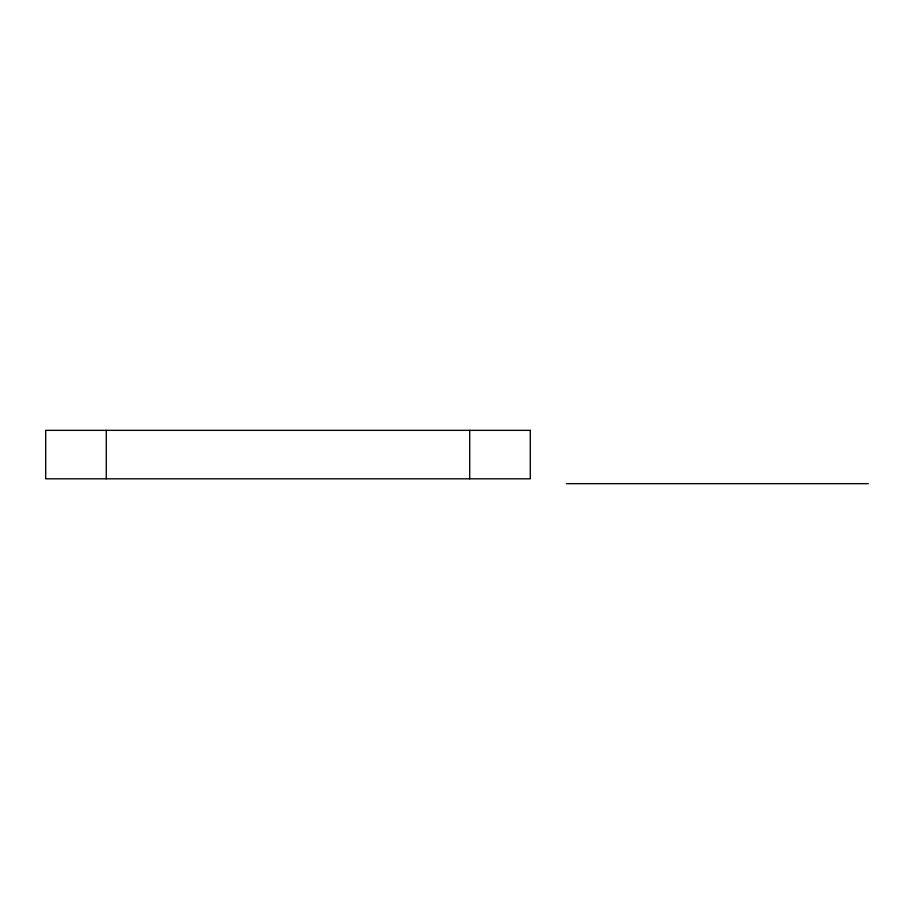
<?xml version="1.0" encoding="UTF-8"?>
<svg xmlns="http://www.w3.org/2000/svg" width="914" height="914" viewBox="0 0 914 914"><rect width="100%" height="100%" fill="white"/><g stroke="black" fill="none" stroke-linecap="round" stroke-linejoin="round"><path stroke-width="1.37" d="M566.394 483.655L868.3 483.655M469.716 430.345L469.716 478.81M106.275 430.345L106.275 478.81M530.28 430.345L45.7 430.345L45.7 478.81L530.28 478.81L530.28 430.345"/></g></svg>
